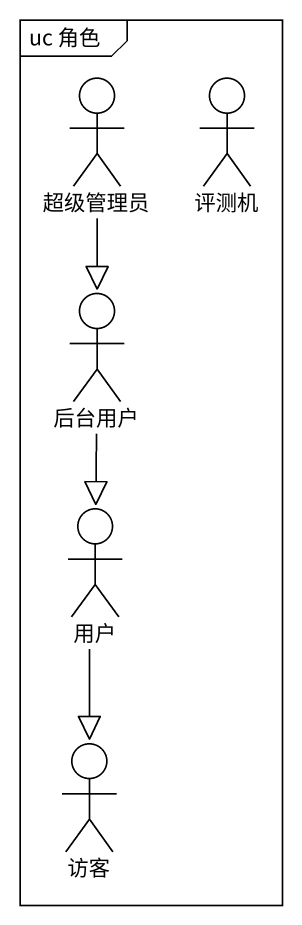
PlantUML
@startuml
mainframe uc 角色
actor 超级管理员
actor 评测机
actor 后台用户
actor 用户
actor 访客
超级管理员 --|> 后台用户
后台用户 --|> 用户
用户 --|> 访客
@enduml
